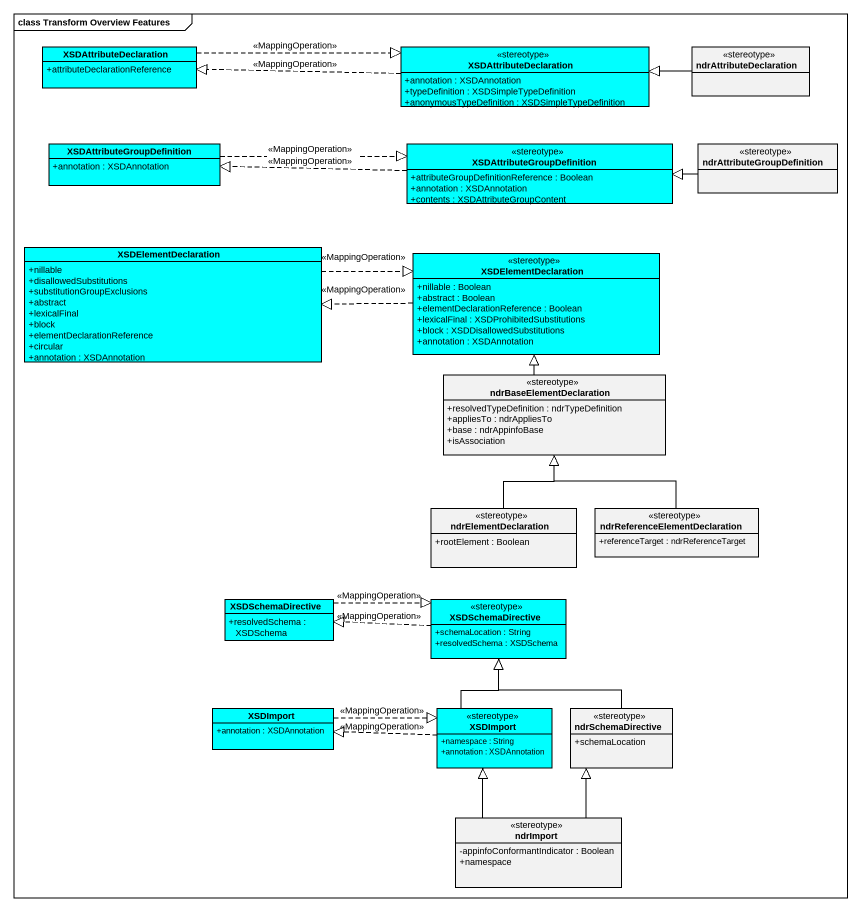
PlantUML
@startuml
mainframe class Transform Overview Features
hide circle
hide empty members
skinparam classAttributeIconSize 0
class XSDAttributeDeclaration #00FFFF {
  +attributeDeclarationReference
}
class "XSDAttributeDeclaration" as XSDAttributeDeclaration_2 <<stereotype>> #00FFFF {
  +annotation : XSDAnnotation
  +typeDefinition : XSDSimpleTypeDefinition
  +anonymousTypeDefinition : XSDSimpleTypeDefinition
}
class ndrAttributeDeclaration <<stereotype>>
class XSDAttributeGroupDefinition #00FFFF {
  +annotation : XSDAnnotation
}
class "XSDAttributeGroupDefinition" as XSDAttributeGroupDefinition_2 <<stereotype>> #00FFFF {
  +attributeGroupDefinitionReference : Boolean
  +annotation : XSDAnnotation
  +contents : XSDAttributeGroupContent
}
class ndrAttributeGroupDefinition <<stereotype>>
class XSDElementDeclaration #00FFFF {
  +nillable
  +disallowedSubstitutions
  +substitutionGroupExclusions
  +abstract
  +lexicalFinal
  +block
  +elementDeclarationReference
  +circular
  +annotation : XSDAnnotation
}
class "XSDElementDeclaration" as XSDElementDeclaration_2 <<stereotype>> #00FFFF {
  +nillable : Boolean
  +abstract : Boolean
  +elementDeclarationReference : Boolean
  +lexicalFinal : XSDProhibitedSubstitutions
  +block : XSDDisallowedSubstitutions
  +annotation : XSDAnnotation
}
class ndrBaseElementDeclaration <<stereotype>> {
  +resolvedTypeDefinition : ndrTypeDefinition
  +appliesTo : ndrAppliesTo
  +base : ndrAppinfoBase
  +isAssociation
}
class ndrElementDeclaration <<stereotype>> {
  +rootElement : Boolean
}
class "ndrReferenceElementDeclaration" as ndrReferenceElementDeclarati <<stereotype>> {
  +referenceTarget : ndrReferenceTarget
}
class XSDSchemaDirective #00FFFF {
  +resolvedSchema : XSDSchema
}
class "XSDSchemaDirective" as XSDSchemaDirective_2 <<stereotype>> #00FFFF {
  +schemaLocation : String
  +resolvedSchema : XSDSchema
}
class XSDImport #00FFFF {
  +annotation : XSDAnnotation
}
class "XSDImport" as XSDImport_2 <<stereotype>> #00FFFF {
  +namespace : String
  +annotation : XSDAnnotation
}
class ndrSchemaDirective <<stereotype>> {
  +schemaLocation
}
class ndrImport <<stereotype>> {
  -appinfoConformantIndicator : Boolean
  +namespace
}
XSDAttributeDeclaration .right.|> XSDAttributeDeclaration_2 : <<MappingOperation>>
XSDAttributeDeclaration_2 .left.|> XSDAttributeDeclaration : <<MappingOperation>>
ndrAttributeDeclaration -left-|> XSDAttributeDeclaration_2
XSDAttributeGroupDefinition .right.|> XSDAttributeGroupDefinition_2 : <<MappingOperation>>
XSDAttributeGroupDefinition_2 .left.|> XSDAttributeGroupDefinition : <<MappingOperation>>
ndrAttributeGroupDefinition -left-|> XSDAttributeGroupDefinition_2
XSDElementDeclaration .right.|> XSDElementDeclaration_2 : <<MappingOperation>>
XSDElementDeclaration_2 .left.|> XSDElementDeclaration : <<MappingOperation>>
ndrBaseElementDeclaration -up-|> XSDElementDeclaration_2
ndrElementDeclaration -up-|> ndrBaseElementDeclaration
ndrReferenceElementDeclarati -up-|> ndrBaseElementDeclaration
XSDSchemaDirective .right.|> XSDSchemaDirective_2 : <<MappingOperation>>
XSDSchemaDirective_2 .left.|> XSDSchemaDirective : <<MappingOperation>>
XSDImport .right.|> XSDImport_2 : <<MappingOperation>>
XSDImport_2 -up-|> XSDSchemaDirective_2
XSDImport_2 .left.|> XSDImport : <<MappingOperation>>
ndrSchemaDirective -up-|> XSDSchemaDirective_2
ndrImport -up-|> XSDImport_2
ndrImport -up-|> ndrSchemaDirective
@enduml
